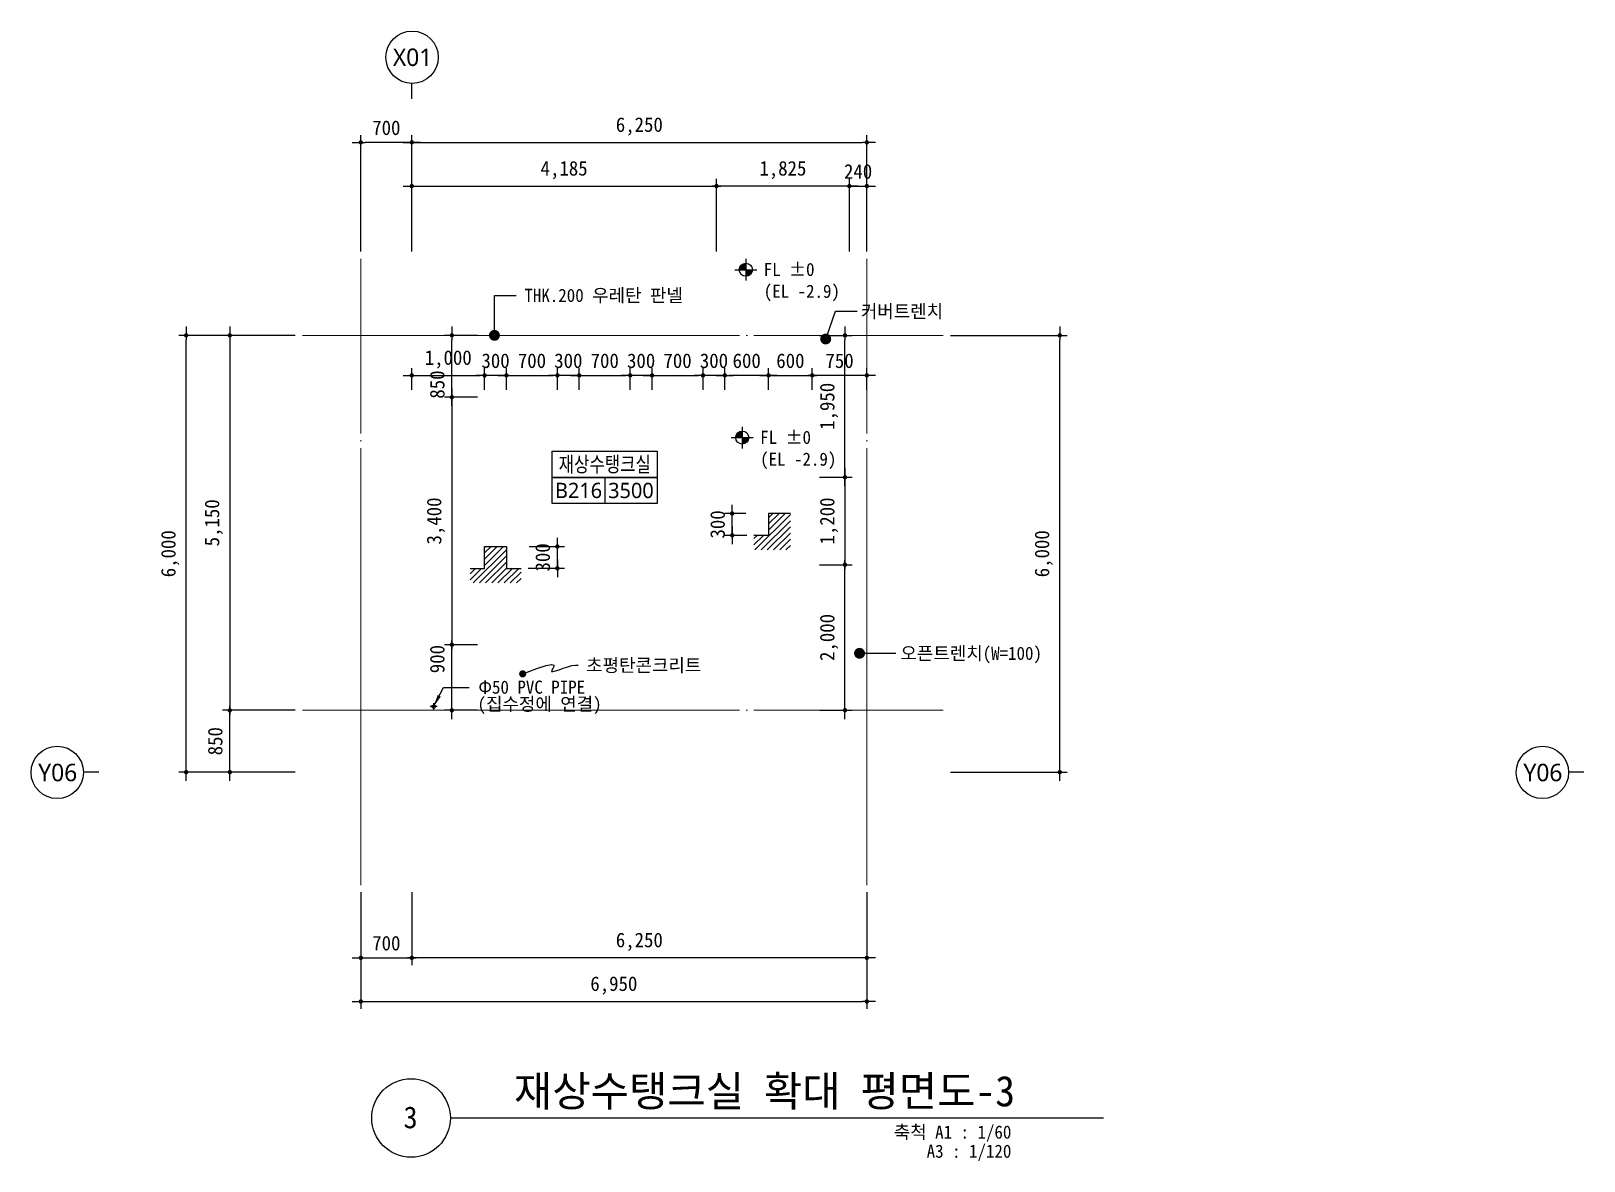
# Model space of a CAD drawing. Header units: inches. Extents: x 158004 to 351834, y 1422 to 34314.
# Drawn here: x 158004 to 179334, y 2172 to 17692 of the extents above; entities that cross this region are included whole.
import ezdxf
from ezdxf.enums import TextEntityAlignment as Align

# ---------------------------------------------------------------- set-up
doc = ezdxf.new("R2010")
doc.units = ezdxf.units.IN
doc.header["$LTSCALE"] = 2
doc.header["$MEASUREMENT"] = 0
doc.linetypes.add('CEN', pattern=[62, 60, -1, 0, -1])
doc.layers.get('0').update_dxf_attribs({"linetype": 'CONTINUOUS'})
for name, color, linetype, lineweight in [('A-AXIS-BUBL', 7, 'CONTINUOUS', 25), ('A-AXIS-LINE', 1, 'CEN', 15), ('A-DIMS', 7, 'CONTINUOUS', 25), ('A-MKXS-LEAD', 7, 'CONTINUOUS', 25), ('A-MKXX-NAME', 3, 'CONTINUOUS', 25), ('A-MKXX-SYMB', 7, 'CONTINUOUS', 25), ('A-XXXX-HATC', 8, 'CONTINUOUS', 18), ('A-XXXX-SYMB', 7, 'CONTINUOUS', 25), ('A-XXXX-TXT1', 3, 'CONTINUOUS', 25), ('A-XXXX-TXT2', 3, 'CONTINUOUS', 25)]:
    doc.layers.add(name, color=color, linetype=linetype, lineweight=lineweight)
doc.styles.add('HY울릉도L', font='H2GTRE.TTF')
doc.styles.add('돋움체', font='')
doc.styles.add('맑은고딕', font='malgun.ttf')
doc.styles.get('돋움체').set_extended_font_data('DotumChe')
doc.dimstyles.new('CDIM', dxfattribs={"dimtxt": 2, "dimasz": 0.6, "dimexe": 1, "dimexo": 1, "dimgap": 1, "dimtad": 1, "dimdec": 0, "dimrnd": 0.5, "dimzin": 0, "dimdsep": 32, "dimlunit": 6, "dimtxsty": 'HY울릉도L', "dimblk1": '_CIDOT', "dimblk2": '_CIDOT', "dimsah": 1, "dimcen": 4.5, "dimclrd": 2, "dimclre": 2, "dimclrt": 7, "dimadec": 0, "dimazin": 0, "dimtfac": 1, "dimtdec": 0, "dimtix": 1, "dimtmove": 2, "dimatfit": 1, "dimldrblk": '_CIDOT', "dimfxl": 1, "dimtolj": 1, "dimtzin": 0, "dimlwd": -1, "dimarcsym": 0})

# ---------------------------------------------------------------- blocks, each defined once
blk = doc.blocks.new('_CIDOT')
at = {"color": 0, "linetype": 'ByBlock'}
blk.add_line((2, 0), (-1, 0), dxfattribs=at)
at = {"color": 0, "linetype": 'ByBlock', "const_width": 0.5}
blk.add_lwpolyline([(-0.25, 0, 1), (0.25, 0, 1)], format="xyb", close=True, dxfattribs=at)
blk = doc.blocks.new('*D58')
at = {"layer": 'A-DIMS', "lineweight": -2, "transparency": 16777216}
for p, q in [((162534, 5862), (162534, 4262)), ((169484, 5862), (169484, 4262))]:
    blk.add_line(p, q, dxfattribs=at)
at = {"layer": 'A-DIMS', "transparency": 16777216}
blk.add_line((162594, 4362), (169424, 4362), dxfattribs=at)
at = {"layer": 'A-DIMS', "transparency": 16777216, "xscale": 60, "yscale": 60, "zscale": 60, "rotation": 180}
blk.add_blockref('_CIDOT', (162534, 4362), dxfattribs=at)
at = {"layer": 'A-DIMS', "transparency": 16777216, "xscale": 60, "yscale": 60, "zscale": 60}
blk.add_blockref('_CIDOT', (169484, 4362), dxfattribs=at)
at = {"layer": 'A-DIMS', "color": 3, "transparency": 16777216, "insert": (166009, 4581), "char_height": 200, "attachment_point": 5, "style": '돋움체'}
blk.add_mtext('\\A1;6,950', dxfattribs=at)
blk = doc.blocks.new('*D59')
at = {"layer": 'A-DIMS', "lineweight": -2, "transparency": 16777216}
for p, q in [((163234, 5862), (163234, 4862)), ((169484, 5862), (169484, 4862))]:
    blk.add_line(p, q, dxfattribs=at)
at = {"layer": 'A-DIMS', "transparency": 16777216}
blk.add_line((169424, 4962), (163294, 4962), dxfattribs=at)
at = {"layer": 'A-DIMS', "transparency": 16777216, "xscale": 60, "yscale": 60, "zscale": 60, "rotation": 180}
blk.add_blockref('_CIDOT', (163234, 4962), dxfattribs=at)
at = {"layer": 'A-DIMS', "transparency": 16777216, "xscale": 60, "yscale": 60, "zscale": 60}
blk.add_blockref('_CIDOT', (169484, 4962), dxfattribs=at)
at = {"layer": 'A-DIMS', "color": 3, "transparency": 16777216, "insert": (166359, 5181), "char_height": 200, "attachment_point": 5, "style": '돋움체'}
blk.add_mtext('\\A1;6,250', dxfattribs=at)
blk = doc.blocks.new('*D60')
at = {"layer": 'A-DIMS', "lineweight": -2, "transparency": 16777216}
for p, q in [((162534, 5862), (162534, 4862)), ((163234, 5862), (163234, 4862))]:
    blk.add_line(p, q, dxfattribs=at)
at = {"layer": 'A-DIMS', "transparency": 16777216}
blk.add_line((162594, 4962), (163174, 4962), dxfattribs=at)
at = {"layer": 'A-DIMS', "transparency": 16777216, "xscale": 60, "yscale": 60, "zscale": 60, "rotation": 180}
blk.add_blockref('_CIDOT', (162534, 4962), dxfattribs=at)
at = {"layer": 'A-DIMS', "transparency": 16777216, "xscale": 60, "yscale": 60, "zscale": 60}
blk.add_blockref('_CIDOT', (163234, 4962), dxfattribs=at)
at = {"layer": 'A-DIMS', "color": 3, "transparency": 16777216, "insert": (162884, 5162), "char_height": 200, "attachment_point": 5, "style": '돋움체'}
blk.add_mtext('\\A1;700', dxfattribs=at)
blk = doc.blocks.new('*D57')
at = {"layer": 'A-DIMS', "lineweight": -2, "transparency": 16777216}
for p, q in [((170634, 13512), (172234, 13512)), ((170634, 7512), (172234, 7512))]:
    blk.add_line(p, q, dxfattribs=at)
at = {"layer": 'A-DIMS', "transparency": 16777216}
blk.add_line((172134, 7572), (172134, 13452), dxfattribs=at)
at = {"layer": 'A-DIMS', "transparency": 16777216, "xscale": 60, "yscale": 60, "zscale": 60}
for p, rotation in [((172134, 13512), 90), ((172134, 7512), 270)]:
    blk.add_blockref('_CIDOT', p, dxfattribs=dict(at, rotation=rotation))
at = {"layer": 'A-DIMS', "color": 3, "transparency": 16777216, "insert": (171915, 10512), "char_height": 200, "attachment_point": 5, "rotation": 90, "style": '돋움체'}
blk.add_mtext('\\A1;6,000', dxfattribs=at)
blk = doc.blocks.new('*D49')
at = {"layer": 'A-DIMS', "lineweight": -2, "transparency": 16777216}
for p, q in [((163234, 14662), (163234, 15662)), ((167419, 14662), (167419, 15662))]:
    blk.add_line(p, q, dxfattribs=at)
at = {"layer": 'A-DIMS', "transparency": 16777216}
blk.add_line((163294, 15562), (167359, 15562), dxfattribs=at)
at = {"layer": 'A-DIMS', "transparency": 16777216, "xscale": 60, "yscale": 60, "zscale": 60, "rotation": 180}
blk.add_blockref('_CIDOT', (163234, 15562), dxfattribs=at)
at = {"layer": 'A-DIMS', "transparency": 16777216, "xscale": 60, "yscale": 60, "zscale": 60}
blk.add_blockref('_CIDOT', (167419, 15562), dxfattribs=at)
at = {"layer": 'A-DIMS', "color": 3, "transparency": 16777216, "insert": (165326, 15781), "char_height": 200, "attachment_point": 5, "style": '돋움체'}
blk.add_mtext('\\A1;4,185', dxfattribs=at)
blk = doc.blocks.new('*D50')
at = {"layer": 'A-DIMS', "lineweight": -2, "transparency": 16777216}
for p, q in [((167419, 14662), (167419, 15662)), ((169244, 14662), (169244, 15662))]:
    blk.add_line(p, q, dxfattribs=at)
at = {"layer": 'A-DIMS', "transparency": 16777216}
blk.add_line((169184, 15562), (167479, 15562), dxfattribs=at)
at = {"layer": 'A-DIMS', "transparency": 16777216, "xscale": 60, "yscale": 60, "zscale": 60, "rotation": 180}
blk.add_blockref('_CIDOT', (167419, 15562), dxfattribs=at)
at = {"layer": 'A-DIMS', "transparency": 16777216, "xscale": 60, "yscale": 60, "zscale": 60}
blk.add_blockref('_CIDOT', (169244, 15562), dxfattribs=at)
at = {"layer": 'A-DIMS', "color": 3, "transparency": 16777216, "insert": (168331, 15781), "char_height": 200, "attachment_point": 5, "style": '돋움체'}
blk.add_mtext('\\A1;1,825', dxfattribs=at)
blk = doc.blocks.new('*D51')
at = {"layer": 'A-DIMS', "lineweight": -2, "transparency": 16777216}
for p, q in [((169244, 14662), (169244, 15662)), ((169484, 14662), (169484, 15662))]:
    blk.add_line(p, q, dxfattribs=at)
at = {"layer": 'A-DIMS', "transparency": 16777216}
for p, q in [((169184, 15562), (169124, 15562)), ((169244, 15562), (169484, 15562)), ((169544, 15562), (169604, 15562))]:
    blk.add_line(p, q, dxfattribs=at)
at = {"layer": 'A-DIMS', "transparency": 16777216, "xscale": 60, "yscale": 60, "zscale": 60}
blk.add_blockref('_CIDOT', (169244, 15562), dxfattribs=at)
at = {"layer": 'A-DIMS', "transparency": 16777216, "xscale": 60, "yscale": 60, "zscale": 60, "rotation": 180}
blk.add_blockref('_CIDOT', (169484, 15562), dxfattribs=at)
at = {"layer": 'A-DIMS', "color": 3, "transparency": 16777216, "insert": (169364, 15762), "char_height": 200, "attachment_point": 5, "style": '돋움체'}
blk.add_mtext('\\A1;240', dxfattribs=at)
blk = doc.blocks.new('*D33')
at = {"layer": 'A-DIMS', "lineweight": -2, "transparency": 16777216}
for p, q in [((161634, 13512), (160034, 13512)), ((161634, 7512), (160034, 7512))]:
    blk.add_line(p, q, dxfattribs=at)
at = {"layer": 'A-DIMS', "transparency": 16777216}
blk.add_line((160134, 7572), (160134, 13452), dxfattribs=at)
at = {"layer": 'A-DIMS', "transparency": 16777216, "xscale": 60, "yscale": 60, "zscale": 60}
for p, rotation in [((160134, 13512), 90), ((160134, 7512), 270)]:
    blk.add_blockref('_CIDOT', p, dxfattribs=dict(at, rotation=rotation))
at = {"layer": 'A-DIMS', "color": 3, "transparency": 16777216, "insert": (159915, 10512), "char_height": 200, "attachment_point": 5, "rotation": 90, "style": '돋움체'}
blk.add_mtext('\\A1;6,000', dxfattribs=at)
blk = doc.blocks.new('*D34')
at = {"layer": 'A-DIMS', "lineweight": -2, "transparency": 16777216}
for p, q in [((161634, 13512), (160634, 13512)), ((161634, 8362), (160634, 8362))]:
    blk.add_line(p, q, dxfattribs=at)
at = {"layer": 'A-DIMS', "transparency": 16777216}
blk.add_line((160734, 13452), (160734, 8422), dxfattribs=at)
at = {"layer": 'A-DIMS', "transparency": 16777216, "xscale": 60, "yscale": 60, "zscale": 60}
for p, rotation in [((160734, 13512), 90), ((160734, 8362), 270)]:
    blk.add_blockref('_CIDOT', p, dxfattribs=dict(at, rotation=rotation))
at = {"layer": 'A-DIMS', "color": 3, "transparency": 16777216, "insert": (160515, 10937), "char_height": 200, "attachment_point": 5, "rotation": 90, "style": '돋움체'}
blk.add_mtext('\\A1;5,150', dxfattribs=at)
blk = doc.blocks.new('*D35')
at = {"layer": 'A-DIMS', "lineweight": -2, "transparency": 16777216}
for p, q in [((161634, 8362), (160634, 8362)), ((161634, 7512), (160634, 7512))]:
    blk.add_line(p, q, dxfattribs=at)
at = {"layer": 'A-DIMS', "transparency": 16777216}
blk.add_line((160734, 7572), (160734, 8302), dxfattribs=at)
at = {"layer": 'A-DIMS', "transparency": 16777216, "xscale": 60, "yscale": 60, "zscale": 60}
for p, rotation in [((160734, 8362), 90), ((160734, 7512), 270)]:
    blk.add_blockref('_CIDOT', p, dxfattribs=dict(at, rotation=rotation))
at = {"layer": 'A-DIMS', "color": 3, "transparency": 16777216, "insert": (160534, 7937), "char_height": 200, "attachment_point": 5, "rotation": 90, "style": '돋움체'}
blk.add_mtext('\\A1;850', dxfattribs=at)
blk = doc.blocks.new('*D36')
at = {"layer": 'A-DIMS', "lineweight": -2, "transparency": 16777216}
for p, q in [((164234, 12762), (164234, 13062)), ((164534, 12762), (164534, 13062))]:
    blk.add_line(p, q, dxfattribs=at)
at = {"layer": 'A-DIMS', "transparency": 16777216}
for p, q in [((164174, 12962), (164114, 12962)), ((164534, 12962), (164234, 12962)), ((164594, 12962), (164654, 12962))]:
    blk.add_line(p, q, dxfattribs=at)
at = {"layer": 'A-DIMS', "transparency": 16777216, "xscale": 60, "yscale": 60, "zscale": 60}
blk.add_blockref('_CIDOT', (164234, 12962), dxfattribs=at)
at = {"layer": 'A-DIMS', "transparency": 16777216, "xscale": 60, "yscale": 60, "zscale": 60, "rotation": 180}
blk.add_blockref('_CIDOT', (164534, 12962), dxfattribs=at)
at = {"layer": 'A-DIMS', "color": 3, "transparency": 16777216, "insert": (164384, 13162), "char_height": 200, "attachment_point": 5, "style": '돋움체'}
blk.add_mtext('\\A1;300', dxfattribs=at)
blk = doc.blocks.new('*D37')
at = {"layer": 'A-DIMS', "lineweight": -2, "transparency": 16777216}
for p, q in [((164534, 12762), (164534, 13062)), ((165234, 12762), (165234, 13062))]:
    blk.add_line(p, q, dxfattribs=at)
at = {"layer": 'A-DIMS', "transparency": 16777216}
blk.add_line((164594, 12962), (165174, 12962), dxfattribs=at)
at = {"layer": 'A-DIMS', "transparency": 16777216, "xscale": 60, "yscale": 60, "zscale": 60, "rotation": 180}
blk.add_blockref('_CIDOT', (164534, 12962), dxfattribs=at)
at = {"layer": 'A-DIMS', "transparency": 16777216, "xscale": 60, "yscale": 60, "zscale": 60}
blk.add_blockref('_CIDOT', (165234, 12962), dxfattribs=at)
at = {"layer": 'A-DIMS', "color": 3, "transparency": 16777216, "insert": (164884, 13162), "char_height": 200, "attachment_point": 5, "style": '돋움체'}
blk.add_mtext('\\A1;700', dxfattribs=at)
blk = doc.blocks.new('*D38')
at = {"layer": 'A-DIMS', "lineweight": -2, "transparency": 16777216}
for p, q in [((165234, 12762), (165234, 13062)), ((165534, 12762), (165534, 13062))]:
    blk.add_line(p, q, dxfattribs=at)
at = {"layer": 'A-DIMS', "transparency": 16777216}
for p, q in [((165174, 12962), (165114, 12962)), ((165534, 12962), (165234, 12962)), ((165594, 12962), (165654, 12962))]:
    blk.add_line(p, q, dxfattribs=at)
at = {"layer": 'A-DIMS', "transparency": 16777216, "xscale": 60, "yscale": 60, "zscale": 60}
blk.add_blockref('_CIDOT', (165234, 12962), dxfattribs=at)
at = {"layer": 'A-DIMS', "transparency": 16777216, "xscale": 60, "yscale": 60, "zscale": 60, "rotation": 180}
blk.add_blockref('_CIDOT', (165534, 12962), dxfattribs=at)
at = {"layer": 'A-DIMS', "color": 3, "transparency": 16777216, "insert": (165384, 13162), "char_height": 200, "attachment_point": 5, "style": '돋움체'}
blk.add_mtext('\\A1;300', dxfattribs=at)
blk = doc.blocks.new('*D39')
at = {"layer": 'A-DIMS', "lineweight": -2, "transparency": 16777216}
for p, q in [((165534, 12762), (165534, 13062)), ((166234, 12762), (166234, 13062))]:
    blk.add_line(p, q, dxfattribs=at)
at = {"layer": 'A-DIMS', "transparency": 16777216}
blk.add_line((165594, 12962), (166174, 12962), dxfattribs=at)
at = {"layer": 'A-DIMS', "transparency": 16777216, "xscale": 60, "yscale": 60, "zscale": 60, "rotation": 180}
blk.add_blockref('_CIDOT', (165534, 12962), dxfattribs=at)
at = {"layer": 'A-DIMS', "transparency": 16777216, "xscale": 60, "yscale": 60, "zscale": 60}
blk.add_blockref('_CIDOT', (166234, 12962), dxfattribs=at)
at = {"layer": 'A-DIMS', "color": 3, "transparency": 16777216, "insert": (165884, 13162), "char_height": 200, "attachment_point": 5, "style": '돋움체'}
blk.add_mtext('\\A1;700', dxfattribs=at)
blk = doc.blocks.new('*D42')
at = {"layer": 'A-DIMS', "lineweight": -2, "transparency": 16777216}
for p, q in [((166234, 12762), (166234, 13062)), ((166534, 12762), (166534, 13062))]:
    blk.add_line(p, q, dxfattribs=at)
at = {"layer": 'A-DIMS', "transparency": 16777216}
for p, q in [((166174, 12962), (166114, 12962)), ((166534, 12962), (166234, 12962)), ((166594, 12962), (166654, 12962))]:
    blk.add_line(p, q, dxfattribs=at)
at = {"layer": 'A-DIMS', "transparency": 16777216, "xscale": 60, "yscale": 60, "zscale": 60}
blk.add_blockref('_CIDOT', (166234, 12962), dxfattribs=at)
at = {"layer": 'A-DIMS', "transparency": 16777216, "xscale": 60, "yscale": 60, "zscale": 60, "rotation": 180}
blk.add_blockref('_CIDOT', (166534, 12962), dxfattribs=at)
at = {"layer": 'A-DIMS', "color": 3, "transparency": 16777216, "insert": (166384, 13162), "char_height": 200, "attachment_point": 5, "style": '돋움체'}
blk.add_mtext('\\A1;300', dxfattribs=at)
blk = doc.blocks.new('*D43')
at = {"layer": 'A-DIMS', "lineweight": -2, "transparency": 16777216}
for p, q in [((166534, 12762), (166534, 13062)), ((167234, 12762), (167234, 13062))]:
    blk.add_line(p, q, dxfattribs=at)
at = {"layer": 'A-DIMS', "transparency": 16777216}
blk.add_line((166594, 12962), (167174, 12962), dxfattribs=at)
at = {"layer": 'A-DIMS', "transparency": 16777216, "xscale": 60, "yscale": 60, "zscale": 60, "rotation": 180}
blk.add_blockref('_CIDOT', (166534, 12962), dxfattribs=at)
at = {"layer": 'A-DIMS', "transparency": 16777216, "xscale": 60, "yscale": 60, "zscale": 60}
blk.add_blockref('_CIDOT', (167234, 12962), dxfattribs=at)
at = {"layer": 'A-DIMS', "color": 3, "transparency": 16777216, "insert": (166884, 13162), "char_height": 200, "attachment_point": 5, "style": '돋움체'}
blk.add_mtext('\\A1;700', dxfattribs=at)
blk = doc.blocks.new('*D44')
at = {"layer": 'A-DIMS', "lineweight": -2, "transparency": 16777216}
for p, q in [((167234, 12762), (167234, 13062)), ((167534, 12762), (167534, 13062))]:
    blk.add_line(p, q, dxfattribs=at)
at = {"layer": 'A-DIMS', "transparency": 16777216}
for p, q in [((167174, 12962), (167114, 12962)), ((167534, 12962), (167234, 12962)), ((167594, 12962), (167654, 12962))]:
    blk.add_line(p, q, dxfattribs=at)
at = {"layer": 'A-DIMS', "transparency": 16777216, "xscale": 60, "yscale": 60, "zscale": 60}
blk.add_blockref('_CIDOT', (167234, 12962), dxfattribs=at)
at = {"layer": 'A-DIMS', "transparency": 16777216, "xscale": 60, "yscale": 60, "zscale": 60, "rotation": 180}
blk.add_blockref('_CIDOT', (167534, 12962), dxfattribs=at)
at = {"layer": 'A-DIMS', "color": 3, "transparency": 16777216, "insert": (167384, 13162), "char_height": 200, "attachment_point": 5, "style": '돋움체'}
blk.add_mtext('\\A1;300', dxfattribs=at)
blk = doc.blocks.new('*D45')
at = {"layer": 'A-DIMS', "lineweight": -2, "transparency": 16777216}
for p, q in [((168134, 12762), (168134, 13062)), ((168734, 12762), (168734, 13062))]:
    blk.add_line(p, q, dxfattribs=at)
at = {"layer": 'A-DIMS', "transparency": 16777216}
blk.add_line((168194, 12962), (168674, 12962), dxfattribs=at)
at = {"layer": 'A-DIMS', "transparency": 16777216, "xscale": 60, "yscale": 60, "zscale": 60, "rotation": 180}
blk.add_blockref('_CIDOT', (168134, 12962), dxfattribs=at)
at = {"layer": 'A-DIMS', "transparency": 16777216, "xscale": 60, "yscale": 60, "zscale": 60}
blk.add_blockref('_CIDOT', (168734, 12962), dxfattribs=at)
at = {"layer": 'A-DIMS', "color": 3, "transparency": 16777216, "insert": (168434, 13162), "char_height": 200, "attachment_point": 5, "style": '돋움체'}
blk.add_mtext('\\A1;600', dxfattribs=at)
blk = doc.blocks.new('*D46')
at = {"layer": 'A-DIMS', "lineweight": -2, "transparency": 16777216}
for p, q in [((163234, 12762), (163234, 13062)), ((164234, 12762), (164234, 13062))]:
    blk.add_line(p, q, dxfattribs=at)
at = {"layer": 'A-DIMS', "transparency": 16777216}
blk.add_line((163294, 12962), (164174, 12962), dxfattribs=at)
at = {"layer": 'A-DIMS', "transparency": 16777216, "xscale": 60, "yscale": 60, "zscale": 60, "rotation": 180}
blk.add_blockref('_CIDOT', (163234, 12962), dxfattribs=at)
at = {"layer": 'A-DIMS', "transparency": 16777216, "xscale": 60, "yscale": 60, "zscale": 60}
blk.add_blockref('_CIDOT', (164234, 12962), dxfattribs=at)
at = {"layer": 'A-DIMS', "color": 3, "transparency": 16777216, "insert": (163734, 13181), "char_height": 200, "attachment_point": 5, "style": '돋움체'}
blk.add_mtext('\\A1;1,000', dxfattribs=at)
blk = doc.blocks.new('*D47')
at = {"layer": 'A-DIMS', "lineweight": -2, "transparency": 16777216}
for p, q in [((167534, 12762), (167534, 13062)), ((168134, 12762), (168134, 13062))]:
    blk.add_line(p, q, dxfattribs=at)
at = {"layer": 'A-DIMS', "transparency": 16777216}
blk.add_line((168074, 12962), (167594, 12962), dxfattribs=at)
at = {"layer": 'A-DIMS', "transparency": 16777216, "xscale": 60, "yscale": 60, "zscale": 60, "rotation": 180}
blk.add_blockref('_CIDOT', (167534, 12962), dxfattribs=at)
at = {"layer": 'A-DIMS', "transparency": 16777216, "xscale": 60, "yscale": 60, "zscale": 60}
blk.add_blockref('_CIDOT', (168134, 12962), dxfattribs=at)
at = {"layer": 'A-DIMS', "color": 3, "transparency": 16777216, "insert": (167834, 13162), "char_height": 200, "attachment_point": 5, "style": '돋움체'}
blk.add_mtext('\\A1;600', dxfattribs=at)
blk = doc.blocks.new('*D48')
at = {"layer": 'A-DIMS', "lineweight": -2, "transparency": 16777216}
for p, q in [((168734, 12762), (168734, 13062)), ((169484, 12762), (169484, 13062))]:
    blk.add_line(p, q, dxfattribs=at)
at = {"layer": 'A-DIMS', "transparency": 16777216}
blk.add_line((169424, 12962), (168794, 12962), dxfattribs=at)
at = {"layer": 'A-DIMS', "transparency": 16777216, "xscale": 60, "yscale": 60, "zscale": 60, "rotation": 180}
blk.add_blockref('_CIDOT', (168734, 12962), dxfattribs=at)
at = {"layer": 'A-DIMS', "transparency": 16777216, "xscale": 60, "yscale": 60, "zscale": 60}
blk.add_blockref('_CIDOT', (169484, 12962), dxfattribs=at)
at = {"layer": 'A-DIMS', "color": 3, "transparency": 16777216, "insert": (169109, 13162), "char_height": 200, "attachment_point": 5, "style": '돋움체'}
blk.add_mtext('\\A1;750', dxfattribs=at)
blk = doc.blocks.new('*D52')
at = {"layer": 'A-DIMS', "lineweight": -2, "transparency": 16777216}
for p, q in [((168834, 11562), (169284, 11562)), ((168834, 10362), (169284, 10362))]:
    blk.add_line(p, q, dxfattribs=at)
at = {"layer": 'A-DIMS', "transparency": 16777216}
blk.add_line((169184, 11502), (169184, 10422), dxfattribs=at)
at = {"layer": 'A-DIMS', "transparency": 16777216, "xscale": 60, "yscale": 60, "zscale": 60}
for p, rotation in [((169184, 11562), 90), ((169184, 10362), 270)]:
    blk.add_blockref('_CIDOT', p, dxfattribs=dict(at, rotation=rotation))
at = {"layer": 'A-DIMS', "color": 3, "transparency": 16777216, "insert": (168965, 10962), "char_height": 200, "attachment_point": 5, "rotation": 90, "style": '돋움체'}
blk.add_mtext('\\A1;1,200', dxfattribs=at)
blk = doc.blocks.new('*D53')
at = {"layer": 'A-DIMS', "lineweight": -2, "transparency": 16777216}
for p, q in [((168834, 13512), (169284, 13512)), ((168834, 11562), (169284, 11562))]:
    blk.add_line(p, q, dxfattribs=at)
at = {"layer": 'A-DIMS', "transparency": 16777216}
blk.add_line((169184, 11622), (169184, 13452), dxfattribs=at)
at = {"layer": 'A-DIMS', "transparency": 16777216, "xscale": 60, "yscale": 60, "zscale": 60}
for p, rotation in [((169184, 13512), 90), ((169184, 11562), 270)]:
    blk.add_blockref('_CIDOT', p, dxfattribs=dict(at, rotation=rotation))
at = {"layer": 'A-DIMS', "color": 3, "transparency": 16777216, "insert": (168965, 12537), "char_height": 200, "attachment_point": 5, "rotation": 90, "style": '돋움체'}
blk.add_mtext('\\A1;1,950', dxfattribs=at)
blk = doc.blocks.new('*D54')
at = {"layer": 'A-DIMS', "lineweight": -2, "transparency": 16777216}
for p, q in [((164134, 12662), (163684, 12662)), ((164134, 9262), (163684, 9262))]:
    blk.add_line(p, q, dxfattribs=at)
at = {"layer": 'A-DIMS', "transparency": 16777216}
blk.add_line((163784, 12602), (163784, 9322), dxfattribs=at)
at = {"layer": 'A-DIMS', "transparency": 16777216, "xscale": 60, "yscale": 60, "zscale": 60}
for p, rotation in [((163784, 12662), 90), ((163784, 9262), 270)]:
    blk.add_blockref('_CIDOT', p, dxfattribs=dict(at, rotation=rotation))
at = {"layer": 'A-DIMS', "color": 3, "transparency": 16777216, "insert": (163565, 10962), "char_height": 200, "attachment_point": 5, "rotation": 90, "style": '돋움체'}
blk.add_mtext('\\A1;3,400', dxfattribs=at)
blk = doc.blocks.new('*D55')
at = {"layer": 'A-DIMS', "lineweight": -2, "transparency": 16777216}
for p, q in [((164134, 9262), (163684, 9262)), ((164134, 8362), (163684, 8362))]:
    blk.add_line(p, q, dxfattribs=at)
at = {"layer": 'A-DIMS', "transparency": 16777216}
blk.add_line((163784, 8422), (163784, 9202), dxfattribs=at)
at = {"layer": 'A-DIMS', "transparency": 16777216, "xscale": 60, "yscale": 60, "zscale": 60}
for p, rotation in [((163784, 9262), 90), ((163784, 8362), 270)]:
    blk.add_blockref('_CIDOT', p, dxfattribs=dict(at, rotation=rotation))
at = {"layer": 'A-DIMS', "color": 3, "transparency": 16777216, "insert": (163584, 9065), "char_height": 200, "attachment_point": 5, "rotation": 90, "style": '돋움체'}
blk.add_mtext('\\A1;900', dxfattribs=at)
blk = doc.blocks.new('*D56')
at = {"layer": 'A-DIMS', "lineweight": -2, "transparency": 16777216}
for p, q in [((164134, 13512), (163684, 13512)), ((164134, 12662), (163684, 12662))]:
    blk.add_line(p, q, dxfattribs=at)
at = {"layer": 'A-DIMS', "transparency": 16777216}
blk.add_line((163784, 12722), (163784, 13452), dxfattribs=at)
at = {"layer": 'A-DIMS', "transparency": 16777216, "xscale": 60, "yscale": 60, "zscale": 60}
for p, rotation in [((163784, 13512), 90), ((163784, 12662), 270)]:
    blk.add_blockref('_CIDOT', p, dxfattribs=dict(at, rotation=rotation))
at = {"layer": 'A-DIMS', "color": 3, "transparency": 16777216, "insert": (163584, 12836), "char_height": 200, "attachment_point": 5, "rotation": 90, "style": '돋움체'}
blk.add_mtext('\\A1;850', dxfattribs=at)
blk = doc.blocks.new('*D40')
at = {"layer": 'A-DIMS', "lineweight": -2, "transparency": 16777216}
for p, q in [((163234, 14662), (163234, 16262)), ((169484, 14662), (169484, 16262))]:
    blk.add_line(p, q, dxfattribs=at)
at = {"layer": 'A-DIMS', "transparency": 16777216}
blk.add_line((163294, 16162), (169424, 16162), dxfattribs=at)
at = {"layer": 'A-DIMS', "transparency": 16777216, "xscale": 60, "yscale": 60, "zscale": 60, "rotation": 180}
blk.add_blockref('_CIDOT', (163234, 16162), dxfattribs=at)
at = {"layer": 'A-DIMS', "transparency": 16777216, "xscale": 60, "yscale": 60, "zscale": 60}
blk.add_blockref('_CIDOT', (169484, 16162), dxfattribs=at)
at = {"layer": 'A-DIMS', "color": 3, "transparency": 16777216, "insert": (166359, 16381), "char_height": 200, "attachment_point": 5, "style": '돋움체'}
blk.add_mtext('\\A1;6,250', dxfattribs=at)
blk = doc.blocks.new('*D41')
at = {"layer": 'A-DIMS', "lineweight": -2, "transparency": 16777216}
for p, q in [((162534, 14662), (162534, 16262)), ((163234, 14662), (163234, 16262))]:
    blk.add_line(p, q, dxfattribs=at)
at = {"layer": 'A-DIMS', "transparency": 16777216}
blk.add_line((163174, 16162), (162594, 16162), dxfattribs=at)
at = {"layer": 'A-DIMS', "transparency": 16777216, "xscale": 60, "yscale": 60, "zscale": 60, "rotation": 180}
blk.add_blockref('_CIDOT', (162534, 16162), dxfattribs=at)
at = {"layer": 'A-DIMS', "transparency": 16777216, "xscale": 60, "yscale": 60, "zscale": 60}
blk.add_blockref('_CIDOT', (163234, 16162), dxfattribs=at)
at = {"layer": 'A-DIMS', "color": 3, "transparency": 16777216, "insert": (162884, 16362), "char_height": 200, "attachment_point": 5, "style": '돋움체'}
blk.add_mtext('\\A1;700', dxfattribs=at)
blk = doc.blocks.new('*D90')
at = {"layer": 'A-DIMS', "lineweight": -2, "transparency": 16777216}
for p, q in [((168834, 10362), (169284, 10362)), ((168834, 8362), (169284, 8362))]:
    blk.add_line(p, q, dxfattribs=at)
at = {"layer": 'A-DIMS', "transparency": 16777216}
blk.add_line((169184, 8422), (169184, 10302), dxfattribs=at)
at = {"layer": 'A-DIMS', "transparency": 16777216, "xscale": 60, "yscale": 60, "zscale": 60}
for p, rotation in [((169184, 10362), 90), ((169184, 8362), 270)]:
    blk.add_blockref('_CIDOT', p, dxfattribs=dict(at, rotation=rotation))
at = {"layer": 'A-DIMS', "color": 3, "transparency": 16777216, "insert": (168965, 9362), "char_height": 200, "attachment_point": 5, "rotation": 90, "style": '돋움체'}
blk.add_mtext('\\A1;2,000', dxfattribs=at)
blk = doc.blocks.new('*D120')
at = {"layer": 'A-DIMS', "transparency": 16777216}
for p, q in [((165233, 10672), (165233, 10732)), ((165233, 10312), (165233, 10612)), ((165233, 10252), (165233, 10192))]:
    blk.add_line(p, q, dxfattribs=at)
at = {"layer": 'A-DIMS', "lineweight": -2, "transparency": 16777216}
for p, q in [((164846, 10612), (165333, 10612)), ((164834, 10312), (165333, 10312))]:
    blk.add_line(p, q, dxfattribs=at)
at = {"layer": 'A-DIMS', "transparency": 16777216, "xscale": 60, "yscale": 60, "zscale": 60}
for p, rotation in [((165233, 10612), 270), ((165233, 10312), 90)]:
    blk.add_blockref('_CIDOT', p, dxfattribs=dict(at, rotation=rotation))
at = {"layer": 'A-DIMS', "color": 3, "transparency": 16777216, "insert": (165033, 10462), "char_height": 200, "attachment_point": 5, "rotation": 90, "style": '돋움체'}
blk.add_mtext('\\A1;300', dxfattribs=at)
blk = doc.blocks.new('*D127')
at = {"layer": 'A-DIMS', "transparency": 16777216}
for p, q in [((167635, 11125), (167635, 11185)), ((167635, 10765), (167635, 11065)), ((167635, 10705), (167635, 10645))]:
    blk.add_line(p, q, dxfattribs=at)
at = {"layer": 'A-DIMS', "lineweight": -2, "transparency": 16777216}
for p, q in [((167822, 11065), (167535, 11065)), ((167834, 10765), (167535, 10765))]:
    blk.add_line(p, q, dxfattribs=at)
at = {"layer": 'A-DIMS', "transparency": 16777216, "xscale": 60, "yscale": 60, "zscale": 60}
for p, rotation in [((167635, 11065), 270), ((167635, 10765), 90)]:
    blk.add_blockref('_CIDOT', p, dxfattribs=dict(at, rotation=rotation))
at = {"layer": 'A-DIMS', "color": 3, "transparency": 16777216, "insert": (167435, 10915), "char_height": 200, "attachment_point": 5, "rotation": 90, "style": '돋움체'}
blk.add_mtext('\\A1;300', dxfattribs=at)

msp = doc.modelspace()

# ---------------------------------------------------------------- hatches: boundary and pattern name
at = {"layer": 'A-XXXX-HATC'}
h = msp.add_hatch(dxfattribs=at)
h.set_pattern_fill('BRICK', color=256, scale=60.000001, style=0)
h.set_pattern_definition([(45, (55570.59, -69568.01), (-42.426407, 42.426407), [])])
h.paths.add_polyline_path([(168434, 10564.8), (168434, 11064.8), (168134, 11064.8), (168134, 10764.8), (167934, 10764.8), (167934, 10564.8)])
h = msp.add_hatch(dxfattribs=at)
h.set_pattern_fill('BRICK', color=256, scale=60.000001, style=0)
h.set_pattern_definition([(45, (54670.59, -70021.11), (-42.426407, 42.426407), [])])
h.paths.add_polyline_path([(164034, 10311.7), (164034, 10111.7), (164734, 10111.7), (164734, 10311.7), (164534, 10311.7), (164534, 10611.7), (164234, 10611.7), (164234, 10311.7)])
at = {"layer": 'A-XXXX-SYMB'}
h = msp.add_hatch(color=256, dxfattribs=at)
h.paths.add_polyline_path([(167821.4, 14503.4, 0.4142136), (167731.4, 14413.4), (167821.4, 14413.4)])
h.paths.add_polyline_path([(167911.4, 14413.4), (167821.4, 14413.4), (167821.4, 14323.4, 0.4142136)])
h = msp.add_hatch(color=256, dxfattribs=at)
h.paths.add_polyline_path([(167772.6, 12197.3, 0.4142136), (167682.6, 12107.3), (167772.6, 12107.3)])
h.paths.add_polyline_path([(167862.6, 12107.3), (167772.6, 12107.3), (167772.6, 12017.3, 0.4142136)])

# ---------------------------------------------------------------- linework, layer by layer
for p, q in [((163584, 8411.7), (163484, 8411.7)), ((163534, 8461.7), (163534, 8361.7))]:
    msp.add_line(p, q)
msp.add_lwpolyline([(163534, 8411.7, 0, 50, 0), (163610.8, 8561.7, 50, 50, 0)], format="xyseb")
msp.add_lwpolyline([(163534, 8411.7), (163668.5, 8674.2), (164019.9, 8674.2)])
msp.add_circle((163534, 8411.7), 25)
at = {"layer": 'A-AXIS-BUBL', "ltscale": 0.2}
for p, q in [((163234, 16761.7), (163234, 16971.7)), ((158934, 7511.7), (158724, 7511.7)), ((179334, 7511.7), (179124, 7511.7))]:
    msp.add_line(p, q, dxfattribs=at)
for centre in [(163237.5, 17331.7), (158364, 7508.2), (178764, 7508.2)]:
    msp.add_circle(centre, 360, dxfattribs=at)
at = {"layer": 'A-AXIS-LINE', "ltscale": 50}
for p, q in [((162534, 5961.7), (162534, 14561.7)), ((169484, 5961.7), (169484, 14561.7)), ((161734, 13511.7), (170534, 13511.7)), ((161734, 8361.7), (170534, 8361.7))]:
    msp.add_line(p, q, dxfattribs=at)
at = {"layer": 'A-MKXS-LEAD'}
for p, q in [((164369, 14061.1), (164669, 14061.1)), ((164369, 13511.7), (164369, 14061.1)), ((168919.2, 13461.7), (169051.4, 13841.9)), ((169051.4, 13841.9), (169351.4, 13841.9)), ((169384, 9144.9), (169884, 9144.9))]:
    msp.add_line(p, q, dxfattribs=at)
for points, const_width in [([(164369, 13474.2, 1), (164369, 13549.2, 1)], 75), ([(168919.2, 13424.2, 1), (168919.2, 13499.2, 1)], 75), ([(169384, 9182.4, -1), (169384, 9107.4, -1)], 75), ([(164732.4, 8864.8, 1), (164782.2, 8859.8, 1)], 48)]:
    msp.add_lwpolyline(points, format="xyb", close=True, dxfattribs=dict(at, const_width=const_width))
msp.add_lwpolyline([(164757.3, 8862.3), (164952.8, 8936), (165080.2, 8975.8), (165152.7, 8988.7), (165183.5, 8981.7), (165185.8, 8961.9), (165172.8, 8936.3), (165157.8, 8911.9), (165153.8, 8895.8), (165171.2, 8893.1), (165207.4, 8901.9), (165257.1, 8918.4), (165314.9, 8938.6), (165375.3, 8958.8), (165433, 8975.1), (165482.3, 8983.7), (165518.1, 8980.8)], dxfattribs=at)
at = {"layer": 'A-MKXX-SYMB'}
msp.add_line((165884, 11561.7), (165884, 11201.7), dxfattribs=at)
for points in [[(166604, 11561.7), (165164, 11561.7), (165164, 11921.7), (166604, 11921.7)], [(166604, 11201.7), (165164, 11201.7), (165164, 11561.7), (166604, 11561.7)]]:
    msp.add_lwpolyline(points, close=True, dxfattribs=at)
at = {"layer": 'A-XXXX-SYMB'}
for p, q in [((167821.4, 14563.4), (167821.4, 14263.4)), ((167671.4, 14413.4), (167971.4, 14413.4)), ((167772.6, 12257.3), (167772.6, 11957.3)), ((167622.6, 12107.3), (167922.6, 12107.3)), ((163763.5, 2761.7), (171734, 2761.7)), ((165963.5, 2761.7), (172734, 2761.7))]:
    msp.add_line(p, q, dxfattribs=at)
for points in [[(168434, 11064.8), (168284, 11064.8), (168134, 11064.8), (168134, 10764.8), (167934, 10764.8)], [(164034, 10311.7), (164234, 10311.7), (164234, 10611.7), (164384, 10611.7), (164534, 10611.7), (164534, 10311.7), (164734, 10311.7)]]:
    msp.add_lwpolyline(points, dxfattribs=at)
for centre, radius in [((167821.4, 14413.4), 90), ((167772.6, 12107.3), 90), ((163223.5, 2761.7), 540)]:
    msp.add_circle(centre, radius, dxfattribs=at)

# ---------------------------------------------------------------- texts
at = {"layer": 'A-MKXX-NAME', "style": '맑은고딕', "width": 0.8}
msp.add_text('재상수탱크실', height=210, dxfattribs=at).set_placement((165884, 11741.7), align=Align.MIDDLE_CENTER)
at = {"layer": 'A-MKXX-NAME', "style": '맑은고딕'}
for s, p in [('B216', (165524, 11381.7)), ('3500', (166244, 11381.7))]:
    msp.add_text(s, height=210, dxfattribs=at).set_placement(p, align=Align.MIDDLE_CENTER)
at = {"layer": 'A-XXXX-TXT1', "style": '돋움체'}
msp.add_text('재상수탱크실 확대 평면도-3', height=420, dxfattribs=at).set_placement((171519.6, 2795.7), align=Align.BOTTOM_RIGHT)
msp.add_text('3', height=300, dxfattribs=at).set_placement((163216.6, 2768.1), align=Align.MIDDLE)
for s, p in [('축척 A1 : 1/60', (171469.1, 2658.3)), ('A3 : 1/120', (171469.1, 2395.6))]:
    msp.add_text(s, height=180, dxfattribs=at).set_placement(p, align=Align.TOP_RIGHT)
at = {"layer": 'A-XXXX-TXT2', "ltscale": 0.2, "style": '맑은고딕'}
for s, p in [('X01', (163244.2, 17331.9)), ('Y06', (158370.7, 7506.9)), ('Y06', (178770.7, 7506.9))]:
    msp.add_text(s, height=240, dxfattribs=at).set_placement(p, align=Align.MIDDLE_CENTER)
at = {"layer": 'A-XXXX-TXT2', "style": '돋움체'}
for s, p in [('FL %%P0', (168067.7, 14417.5)), ('THK.200 우레탄 판넬', (164780.6, 14061.1)), ('(EL -2.9)', (168067.7, 14117.5)), ('커버트렌치', (169401.8, 13841.9)), ('FL %%P0', (168018.8, 12111.5)), ('(EL -2.9)', (168018.8, 11811.5)), ('오픈트렌치(W=100)', (169945.5, 9144.9)), ('초평탄콘크리트', (165628.8, 8980.8)), ('Φ50 PVC PIPE ', (164148.5, 8679.9)), ('(집수정에 연결)', (164137.1, 8448.1))]:
    msp.add_text(s, height=180, dxfattribs=at).set_placement(p, align=Align.MIDDLE_LEFT)

# ---------------------------------------------------------------- dimensions: what is measured, and where the dimension line sits
at = {"layer": 'A-DIMS'}
for base, p1, p2, angle, picture, middle in [((162534, 16161.7), (163234, 14561.7), (162534, 14561.7), 180, '*D41', (162884, 16361.8)), ((167418.8, 15561.7), (169244, 14561.7), (167418.8, 14561.7), 180, '*D50', (168331.4, 15780.7)), ((160134, 13511.7), (161734, 7511.7), (161734, 13511.7), 90, '*D33', (159915, 10511.7)), ((160734, 8361.7), (161734, 13511.7), (161734, 8361.7), 270, '*D34', (160515, 10936.7)), ((169184, 13511.7), (168734, 11561.7), (168734, 13511.7), 90, '*D53', (168965, 12536.7)), ((172134, 13511.7), (170534, 7511.7), (170534, 13511.7), 90, '*D57', (171915, 10511.7)), ((164234, 12961.7), (164534, 12661.7), (164234, 12661.7), 180, '*D36', (164384, 13161.8)), ((165234, 12961.7), (165534, 12661.7), (165234, 12661.7), 180, '*D38', (165384, 13161.8)), ((166234, 12961.7), (166534, 12661.7), (166234, 12661.7), 180, '*D42', (166384, 13161.8)), ((167234, 12961.7), (167534, 12661.7), (167234, 12661.7), 180, '*D44', (167384, 13161.8)), ((167534, 12961.7), (168134, 12661.7), (167534, 12661.7), 180, '*D47', (167834, 13161.8)), ((168734, 12961.7), (169484, 12661.7), (168734, 12661.7), 180, '*D48', (169109, 13161.8)), ((163784, 9261.7), (164234, 12661.7), (164234, 9261.7), 270, '*D54', (163565, 10961.7)), ((169184, 10361.7), (168734, 11561.7), (168734, 10361.7), 270, '*D52', (168965, 10961.7)), ((167635, 11064.8), (167934, 10764.8), (167921.7, 11064.8), 90, '*D127', (167434.8, 10914.8)), ((165233, 10611.7), (164734, 10311.7), (164746.3, 10611.7), 90, '*D120', (165032.9, 10461.7)), ((169184, 10361.7), (168734, 8361.7), (168734, 10361.7), 90, '*D90', (168965, 9361.7)), ((160734, 8361.7), (161734, 7511.7), (161734, 8361.7), 90, '*D35', (160533.9, 7936.7)), ((163234, 4961.7), (169484, 5961.7), (163234, 5961.7), 180, '*D59', (166359, 5180.7))]:
    dim = msp.add_linear_dim(base=base, p1=p1, p2=p2, angle=angle, dimstyle='CDIM', override={"dimscale": 100, "dimtxsty": '돋움체', "dimclrd": 256, "dimclre": 256, "dimclrt": 3}, dxfattribs=at)
    dim.commit()
    dim.dimension.update_dxf_attribs({"geometry": picture, "text_midpoint": middle})
for base, p1, p2, picture, middle in [((169484, 16161.7), (163234, 14561.7), (169484, 14561.7), '*D40', (166359, 16380.7)), ((167418.8, 15561.7), (163234, 14561.7), (167418.8, 14561.7), '*D49', (165326.4, 15780.7)), ((169484, 15561.7), (169244, 14561.7), (169484, 14561.7), '*D51', (169364, 15761.8)), ((164234, 12961.7), (163234, 12661.7), (164234, 12661.7), '*D46', (163734, 13180.7)), ((165234, 12961.7), (164534, 12661.7), (165234, 12661.7), '*D37', (164884, 13161.8)), ((166234, 12961.7), (165534, 12661.7), (166234, 12661.7), '*D39', (165884, 13161.8)), ((167234, 12961.7), (166534, 12661.7), (167234, 12661.7), '*D43', (166884, 13161.8)), ((168734, 12961.7), (168134, 12661.7), (168734, 12661.7), '*D45', (168434, 13161.8)), ((169484, 4361.7), (162534, 5961.7), (169484, 5961.7), '*D58', (166009, 4580.7)), ((163234, 4961.7), (162534, 5961.7), (163234, 5961.7), '*D60', (162884, 5161.8))]:
    dim = msp.add_linear_dim(base=base, p1=p1, p2=p2, dimstyle='CDIM', override={"dimscale": 100, "dimtxsty": '돋움체', "dimclrd": 256, "dimclre": 256, "dimclrt": 3}, dxfattribs=at)
    dim.commit()
    dim.dimension.update_dxf_attribs({"geometry": picture, "text_midpoint": middle})
for base, p1, p2, picture, middle in [((163784, 13511.7), (164234, 12661.7), (164234, 13511.7), '*D56', (163583.9, 12835.8)), ((163784, 9261.7), (164234, 8361.7), (164234, 9261.7), '*D55', (163583.9, 9065.4))]:
    dim = msp.add_linear_dim(base=base, p1=p1, p2=p2, angle=90, dimstyle='CDIM', override={"dimscale": 100, "dimtxsty": '돋움체', "dimclrd": 256, "dimclre": 256, "dimclrt": 3}, dxfattribs=at)
    dim.commit()
    dim.dimension.update_dxf_attribs({"geometry": picture, "text_midpoint": middle, "dimtype": 128})

doc.saveas('drawing.dxf')
